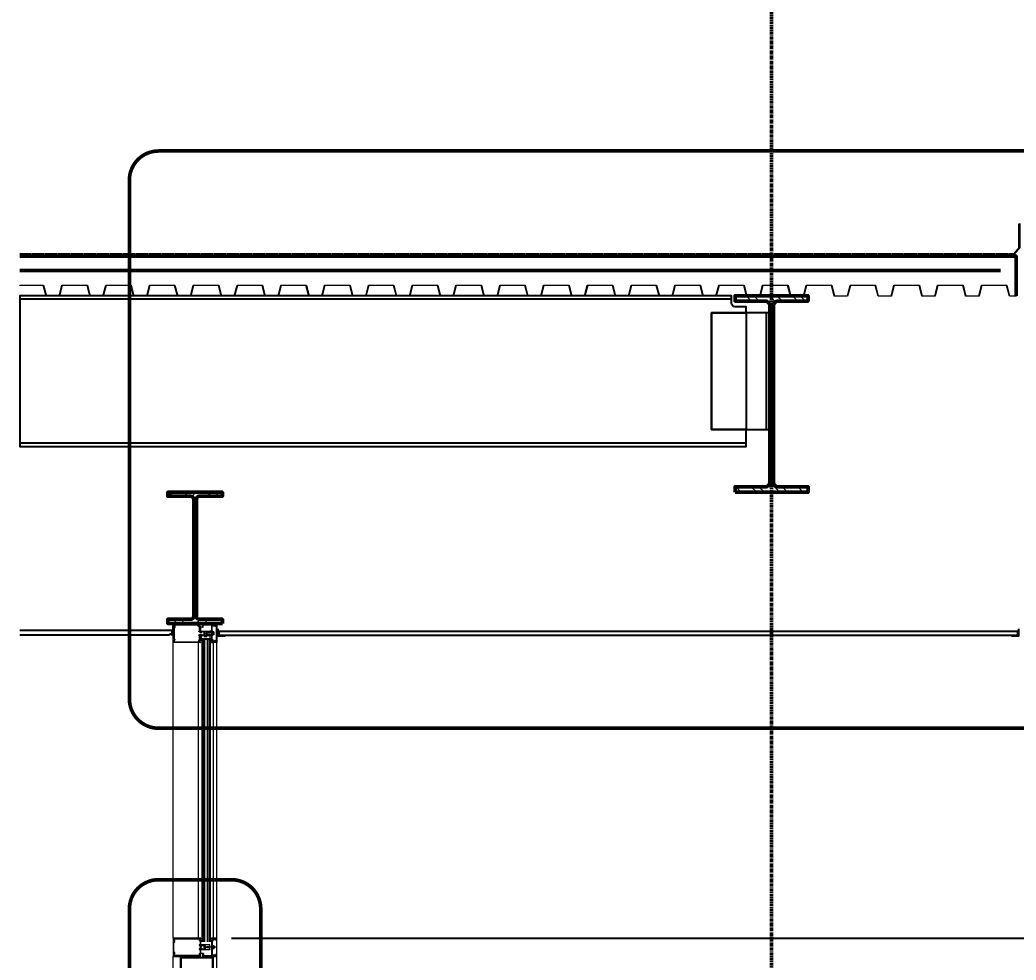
# Model space of a CAD drawing. Header units: inches. Extents: x 3850 to 5846, y -3 to 909.
# Drawn here: x 4657.3 to 4793.8, y 152.5 to 281.3 of the extents above; entities that cross this region are included whole.
import ezdxf

# ---------------------------------------------------------------- set-up
doc = ezdxf.new("R2010")
doc.units = ezdxf.units.IN
doc.header["$LTSCALE"] = 0.5
doc.header["$MEASUREMENT"] = 0
doc.linetypes.add('CENTER2', pattern=[1.125, 0.75, -0.125, 0.125, -0.125])
doc.linetypes.add('HIDDEN2', pattern=[0.1875, 0.125, -0.0625])
doc.layers.get('0').update_dxf_attribs({"lineweight": 18})
doc.layers.get('Defpoints').update_dxf_attribs({"color": 140, "lineweight": 18})
for name, color, linetype, lineweight in [('A-Detl-Fine', 90, 'Continuous', 18), ('A-Detl-Iden', 151, 'Continuous', 25), ('A-Detl-Medm', 31, 'Continuous', 25), ('A-Detl-Patt', 190, 'Continuous', 18), ('A-Detl-Thin', 150, 'Continuous', 18), ('A-Detl-Wide', 213, 'Continuous', 50)]:
    doc.layers.add(name, color=color, linetype=linetype, lineweight=lineweight)
doc.styles.add('Arch-Dim', font='romans.shx', dxfattribs={"width": 0.75})
doc.dimstyles.new('Aec-Arch-I-96', dxfattribs={"dimscale": 96, "dimtxt": 0.09375, "dimasz": 0.0625, "dimexe": 0.0625, "dimexo": 0.0625, "dimgap": 0.03125, "dimtad": 1, "dimdec": 4, "dimzin": 3, "dimdsep": 46, "dimlunit": 4, "dimtxsty": 'Arch-Dim', "dimblk": 'ARCHTICK', "dimcen": 0.09375, "dimazin": 2, "dimtfac": 0.75, "dimtdec": 4, "dimtix": 1, "dimtmove": 2, "dimatfit": 2, "dimfxl": 1, "dimtolj": 1, "dimtzin": 0, "dimarcsym": 0})

# ---------------------------------------------------------------- blocks, each defined once
blk = doc.blocks.new('*U71')
at = {"layer": 'A-Detl-Patt'}
h = blk.add_hatch(dxfattribs=at)
h.set_pattern_fill('ANSI32', color=256, scale=6, style=0)
h.set_pattern_definition([(45, (0, -8.995), (-1.591, 1.591), []), (45, (1.0607, -8.995), (-1.591, 1.591), [])])
edge = h.paths.add_edge_path()
edge.add_line((3.7475, -17.99), (3.7475, -17.42))
edge.add_line((3.7475, -17.42), (0.5775, -17.42))
edge.add_arc((0.5775, -17.02), 0.4, 180, 270, ccw=False)
edge.add_line((0.1775, -17.02), (0.1775, -0.97))
edge.add_arc((0.5775, -0.97), 0.4, 90, 180, ccw=False)
edge.add_line((0.5775, -0.57), (3.7475, -0.57))
edge.add_line((3.7475, -0.57), (3.7475, 0))
edge.add_line((3.7475, 0), (-3.7475, 0))
edge.add_line((-3.7475, 0), (-3.7475, -0.57))
edge.add_line((-3.7475, -0.57), (-0.5775, -0.57))
edge.add_arc((-0.5775, -0.97), 0.4, 0, 90, ccw=False)
edge.add_line((-0.1775, -0.97), (-0.1775, -17.02))
edge.add_arc((-0.5775, -17.02), 0.4, -90, 0, ccw=False)
edge.add_line((-0.5775, -17.42), (-3.7475, -17.42))
edge.add_line((-3.7475, -17.42), (-3.7475, -17.99))
edge.add_line((-3.7475, -17.99), (3.7475, -17.99))
at = {"color": 0, "linetype": 'ByBlock'}
blk.add_lwpolyline([(3.7475, -17.99), (3.7475, -17.42), (0.5775, -17.42, -0.41421356), (0.1775, -17.02), (0.1775, -0.97, -0.41421356), (0.5775, -0.57), (3.7475, -0.57), (3.7475, 0), (-3.7475, 0), (-3.7475, -0.57), (-0.5775, -0.57, -0.41421356), (-0.1775, -0.97), (-0.1775, -17.02, -0.41421356), (-0.5775, -17.42), (-3.7475, -17.42), (-3.7475, -17.99)], format="xyb", close=True, dxfattribs=at)
blk = doc.blocks.new('AecDtl_9650C2')
at = {"layer": 'A-Detl-Thin'}
blk.add_lwpolyline([(0.04, 0.59), (0.6, 0.02, 0.414214), (0.65, 0.02), (0.65, 0.02, 0.397145), (0.65, 0.07), (0.16, 0.62, -0.18372), (0.12, 0.7), (0.12, 3.88, 0.414214), (0, 4), (0, 0.68, 0.198912)], format="xyb", close=True, dxfattribs=at)
blk = doc.blocks.new('*U58')
at = {"layer": 'A-Detl-Patt'}
h = blk.add_hatch(dxfattribs=at)
h.set_pattern_fill('ANSI32', color=256, scale=6, style=0)
h.set_pattern_definition([(45, (0, -13.46), (-1.591, 1.591), []), (45, (1.0607, -13.46), (-1.591, 1.591), [])])
edge = h.paths.add_edge_path()
edge.add_line((4.995, -26.92), (4.995, -26.175))
edge.add_line((4.995, -26.175), (0.845, -26.175))
edge.add_arc((0.845, -25.575), 0.6, 180, 270, ccw=False)
edge.add_line((0.245, -25.575), (0.245, -1.345))
edge.add_arc((0.845, -1.345), 0.6, 90, 180, ccw=False)
edge.add_line((0.845, -0.745), (4.995, -0.745))
edge.add_line((4.995, -0.745), (4.995, 0))
edge.add_line((4.995, 0), (-4.995, 0))
edge.add_line((-4.995, 0), (-4.995, -0.745))
edge.add_line((-4.995, -0.745), (-0.845, -0.745))
edge.add_arc((-0.845, -1.345), 0.6, 0, 90, ccw=False)
edge.add_line((-0.245, -1.345), (-0.245, -25.575))
edge.add_arc((-0.845, -25.575), 0.6, -90, 0, ccw=False)
edge.add_line((-0.845, -26.175), (-4.995, -26.175))
edge.add_line((-4.995, -26.175), (-4.995, -26.92))
edge.add_line((-4.995, -26.92), (4.995, -26.92))
at = {"color": 0, "linetype": 'ByBlock'}
blk.add_lwpolyline([(4.995, -26.92), (4.995, -26.175), (0.845, -26.175, -0.4142136), (0.245, -25.575), (0.245, -1.345, -0.4142136), (0.845, -0.745), (4.995, -0.745), (4.995, 0), (-4.995, 0), (-4.995, -0.745), (-0.845, -0.745, -0.4142136), (-0.245, -1.345), (-0.245, -25.575, -0.4142136), (-0.845, -26.175), (-4.995, -26.175), (-4.995, -26.92)], format="xyb", close=True, dxfattribs=at)
blk = doc.blocks.new('*U192')
at = {"layer": 'A-Detl-Thin'}
blk.add_lwpolyline([(0, 0.06), (0, 0), (0.92, 0), (1.3, 1.44), (4.7, 1.44), (5.08, 0), (6.92, 0), (7.3, 1.44), (10.7, 1.44), (11.08, 0), (12.92, 0), (13.3, 1.44), (16.7, 1.44), (17.08, 0), (18.92, 0), (19.3, 1.44), (22.7, 1.44), (23.08, 0), (24.92, 0), (25.3, 1.44), (28.7, 1.44), (29.08, 0), (30.92, 0), (31.3, 1.44), (34.7, 1.44), (35.08, 0), (36.92, 0), (37.3, 1.44), (40.7, 1.44), (41.08, 0), (42.92, 0), (43.3, 1.44), (46.7, 1.44), (47.08, 0), (48.92, 0), (49.3, 1.44), (52.7, 1.44), (53.08, 0), (54.92, 0), (55.3, 1.44), (58.7, 1.44), (59.08, 0), (60.92, 0), (61.3, 1.44), (64.7, 1.44), (65.08, 0), (66.92, 0), (67.3, 1.44), (70.7, 1.44), (71.08, 0), (72.92, 0), (73.3, 1.44), (76.7, 1.44), (77.08, 0), (78.92, 0), (79.3, 1.44), (82.7, 1.44), (83.08, 0), (84.92, 0), (85.3, 1.44), (88.7, 1.44), (89.08, 0), (90.92, 0), (91.3, 1.44), (94.7, 1.44), (95.08, 0), (96.92, 0), (97.3, 1.44), (100.7, 1.44), (101.08, 0), (102.92, 0), (103.3, 1.44), (106.7, 1.44), (107.08, 0), (108.92, 0), (109.3, 1.44), (112.7, 1.44), (113.08, 0), (114.92, 0), (115.3, 1.44), (118.7, 1.44), (119.08, 0), (120.92, 0), (121.3, 1.44), (124.7, 1.44), (125.08, 0), (126.92, 0), (127.3, 1.44), (130.7, 1.44), (131.08, 0), (132.92, 0), (133.3, 1.44), (136.5, 1.44), (136.5, 1.5), (133.25, 1.5), (132.88, 0.06), (131.12, 0.06), (130.75, 1.5), (127.25, 1.5), (126.88, 0.06), (125.12, 0.06), (124.75, 1.5), (121.25, 1.5), (120.88, 0.06), (119.12, 0.06), (118.75, 1.5), (115.25, 1.5), (114.88, 0.06), (113.12, 0.06), (112.75, 1.5), (109.25, 1.5), (108.88, 0.06), (107.12, 0.06), (106.75, 1.5), (103.25, 1.5), (102.88, 0.06), (101.12, 0.06), (100.75, 1.5), (97.25, 1.5), (96.88, 0.06), (95.12, 0.06), (94.75, 1.5), (91.25, 1.5), (90.88, 0.06), (89.12, 0.06), (88.75, 1.5), (85.25, 1.5), (84.88, 0.06), (83.12, 0.06), (82.75, 1.5), (79.25, 1.5), (78.88, 0.06), (77.12, 0.06), (76.75, 1.5), (73.25, 1.5), (72.88, 0.06), (71.12, 0.06), (70.75, 1.5), (67.25, 1.5), (66.88, 0.06), (65.12, 0.06), (64.75, 1.5), (61.25, 1.5), (60.88, 0.06), (59.12, 0.06), (58.75, 1.5), (55.25, 1.5), (54.88, 0.06), (53.12, 0.06), (52.75, 1.5), (49.25, 1.5), (48.88, 0.06), (47.12, 0.06), (46.75, 1.5), (43.25, 1.5), (42.88, 0.06), (41.12, 0.06), (40.75, 1.5), (37.25, 1.5), (36.88, 0.06), (35.12, 0.06), (34.75, 1.5), (31.25, 1.5), (30.88, 0.06), (29.12, 0.06), (28.75, 1.5), (25.25, 1.5), (24.88, 0.06), (23.12, 0.06), (22.75, 1.5), (19.25, 1.5), (18.88, 0.06), (17.12, 0.06), (16.75, 1.5), (13.25, 1.5), (12.88, 0.06), (11.12, 0.06), (10.75, 1.5), (7.25, 1.5), (6.88, 0.06), (5.12, 0.06), (4.75, 1.5), (1.25, 1.5), (0.88, 0.06), (0, 0.06)], close=True, dxfattribs=at)
at = {"layer": 'A-Detl-Wide'}
blk.add_lwpolyline([(0, 0.06), (0, 5.5), (136.5, 5.5)], dxfattribs=at)
blk = doc.blocks.new('_ArchTick')
at = {"color": 0, "linetype": 'ByBlock', "const_width": 0.15}
blk.add_lwpolyline([(-0.5, -0.5), (0.5, 0.5)], dxfattribs=at)
blk = doc.blocks.new('*D169')
at = {"layer": 'A-Detl-Wide', "color": 0, "lineweight": -2, "transparency": 16777216}
for p, q in [((4836.32, 155.5), (4836.32, 157.5)), ((4686.32, 155.5), (4838.32, 155.5)), ((4836.32, 155.5), (4836.32, 151)), ((4685.8, 151), (4838.32, 151)), ((4836.32, 151), (4836.32, 149))]:
    blk.add_line(p, q, dxfattribs=at)
at = {"layer": 'Defpoints', "color": 0, "transparency": 16777216}
for p in [(4684.32, 155.5), (4683.8, 151), (4836.32, 151)]:
    blk.add_point(p, dxfattribs=at)
at = {"layer": 'A-Detl-Wide', "color": 0, "lineweight": -2, "transparency": 16777216, "xscale": 2, "yscale": 2, "zscale": 2}
for p, rotation in [((4836.32, 155.5), 270), ((4836.32, 151), 90)]:
    blk.add_blockref('_ArchTick', p, dxfattribs=dict(at, rotation=rotation))
at = {"layer": 'A-Detl-Wide', "color": 0, "transparency": 16777216, "insert": (4832.7, 153.25), "char_height": 3, "attachment_point": 5, "rotation": 90, "style": 'Arch-Dim'}
blk.add_mtext('\\A1;4{\\H0.750000x;\\S1/2;}"', dxfattribs=at)
blk = doc.blocks.new('*D171')
at = {"layer": 'A-Detl-Wide', "color": 0, "lineweight": -2, "transparency": 16777216}
for p, q in [((4802.32, 196), (4838.32, 196)), ((4836.32, 196), (4836.32, 155.5)), ((4686.32, 155.5), (4838.32, 155.5))]:
    blk.add_line(p, q, dxfattribs=at)
at = {"layer": 'Defpoints', "color": 0, "transparency": 16777216}
for p in [(4800.32, 196), (4684.32, 155.5), (4836.32, 155.5)]:
    blk.add_point(p, dxfattribs=at)
at = {"layer": 'A-Detl-Wide', "color": 0, "lineweight": -2, "transparency": 16777216, "xscale": 2, "yscale": 2, "zscale": 2}
for p, rotation in [((4836.32, 196), 90), ((4836.32, 155.5), 270)]:
    blk.add_blockref('_ArchTick', p, dxfattribs=dict(at, rotation=rotation))
at = {"layer": 'A-Detl-Wide', "color": 0, "transparency": 16777216, "insert": (4832.7, 175.75), "char_height": 3, "attachment_point": 5, "rotation": 90, "style": 'Arch-Dim'}
blk.add_mtext('\\A1;3\'-4{\\H0.750000x;\\S1/2;}"', dxfattribs=at)

msp = doc.modelspace()

# ---------------------------------------------------------------- hatches: boundary and pattern name
at = {"layer": 'A-Detl-Thin'}
h = msp.add_hatch(dxfattribs=at)
h.set_pattern_fill('LINE', color=256, scale=1.5, angle=90, style=0)
h.set_pattern_definition([(90, (4628.31983, 248.94018), (-0.1875, 1e-17), [])])
h.paths.add_polyline_path([(4793.81897, 248.94018), (4793.81897, 249.31518), (4657.3194, 249.31518), (4657.3194, 248.94018)], flags=0)

# ---------------------------------------------------------------- linework, layer by layer
at = {"layer": 'A-Detl-Fine'}
for p, q in [((4682.31966, 198.49865), (4682.06966, 198.49865)), ((4682.06966, 198.13865), (4682.31966, 198.13865)), ((4682.13239, 196.62404), (4682.19489, 196.62404)), ((4682.19489, 196.62404), (4682.19489, 196.93604)), ((4682.19489, 196.93604), (4682.56989, 196.93604)), ((4682.56989, 196.93604), (4682.56989, 196.81104)), ((4682.56989, 196.81104), (4682.94489, 196.81104)), ((4682.69489, 197.24904), (4683.02989, 197.37442)), ((4683.02989, 197.12365), (4682.69489, 197.24904)), ((4682.94489, 196.81104), (4682.94489, 196.93604)), ((4682.94489, 196.93604), (4683.31989, 196.93604)), ((4683.69489, 197.37442), (4683.02989, 197.37442)), ((4683.69489, 197.12365), (4683.02989, 197.12365)), ((4683.56989, 197.56204), (4683.31989, 197.56204)), ((4683.31989, 196.93604), (4683.56989, 196.93604)), ((4683.31989, 196.93604), (4683.31989, 196.62404)), ((4683.31989, 196.62404), (4683.38239, 196.62404)), ((4683.69489, 197.49904), (4683.69489, 196.99904)), ((4683.73489, 197.49904), (4683.69489, 197.49904)), ((4683.73489, 196.99904), (4683.69489, 196.99904)), ((4683.73489, 197.49904), (4683.73489, 196.99904)), ((4683.87457, 197.45195), (4683.73489, 197.45195)), ((4683.87457, 197.3505), (4683.73489, 197.3505)), ((4683.87457, 197.14758), (4683.73489, 197.14758)), ((4683.87457, 197.04612), (4683.73489, 197.04612)), ((4683.8785, 197.43563), (4683.8785, 197.06244)), ((4683.8972, 197.43563), (4683.8785, 197.43563)), ((4683.8972, 197.06244), (4683.8785, 197.06244)), ((4683.9095, 197.40122), (4683.9095, 197.09685)), ((4681.78016, 155.49998), (4681.78011, 195.94027)), ((4681.78014, 195.94003), (4681.78014, 195.99904)), ((4683.38239, 196.49904), (4682.13239, 196.49904)), ((4683.85967, 155.49998), (4683.85962, 195.93879)), ((4683.85965, 195.93849), (4683.85965, 195.99928)), ((4681.78042, 155.55899), (4681.78042, 155.49998)), ((4684.18175, 154.24998), (4682.48794, 154.24998)), ((4683.75604, 154.50679), (4683.71604, 154.50679)), ((4683.71604, 154.50679), (4683.71604, 154.00679)), ((4683.75604, 154.50679), (4683.75604, 154.00679)), ((4683.89572, 154.4597), (4683.75604, 154.4597)), ((4683.89572, 154.35825), (4683.75604, 154.35825)), ((4683.87041, 155.55899), (4683.87041, 155.4982)), ((4683.89964, 154.44338), (4683.89964, 154.07019)), ((4683.91835, 154.44338), (4683.89964, 154.44338)), ((4683.93064, 154.40897), (4683.93064, 154.1046)), ((4682.37143, 153.36998), (4682.12143, 153.36998)), ((4683.75604, 154.00679), (4683.71604, 154.00679)), ((4683.89572, 154.15533), (4683.75604, 154.15533)), ((4683.89572, 154.05387), (4683.75604, 154.05387)), ((4683.91835, 154.07019), (4683.89964, 154.07019))]:
    msp.add_line(p, q, dxfattribs=at)
at = {"layer": 'A-Detl-Fine', "const_width": 0.01111}
for points in [[(4682.30784, 195.86525), (4681.78014, 195.94003)], [(4682.12138, 196.46774), (4682.36569, 196.46774)], [(4683.33194, 195.86371), (4683.85965, 195.93849)], [(4683.58674, 196.46774), (4683.34243, 196.46774)], [(4682.32017, 155.63548), (4681.78042, 155.55899)], [(4683.32017, 155.63696), (4683.87041, 155.55899)], [(4682.12166, 155.03129), (4682.32018, 155.03129)], [(4683.58702, 155.03129), (4683.34271, 155.03129)], [(4683.34295, 154.55585), (4683.58725, 154.55585)], [(4683.58725, 153.94411), (4683.34295, 153.94411)]]:
    msp.add_lwpolyline(points, dxfattribs=at)
at = {"layer": 'A-Detl-Fine', "linetype": 'Continuous', "const_width": 0.01111}
for points in [[(4683.34295, 154.49478), (4683.34295, 154.55585)], [(4683.34295, 153.94411), (4683.34295, 154.0052)]]:
    msp.add_lwpolyline(points, dxfattribs=at)
at = {"layer": 'A-Detl-Fine'}
for centre in [(4679.57017, 152.93748), (4683.57001, 152.93748)]:
    msp.add_circle(centre, 0.0625, dxfattribs=at)
for centre, radius, start, end in [((4682.13239, 196.56154), 0.0625, 90, 270), ((4683.38239, 196.56154), 0.0625, 270, 90), ((4683.85519, 197.40122), 0.05431, 290.9107, 69.0893), ((4683.74465, 197.24904), 0.16485, 322.0123, 37.9877), ((4683.85519, 197.09685), 0.05431, 290.9107, 69.0893), ((4683.87633, 154.40897), 0.05431, 290.9107, 69.0893), ((4683.76579, 154.25679), 0.16485, 322.0123, 37.9877), ((4679.27479, 152.93748), 0.09338, 317.9864211, 42.0135789), ((4683.86556, 152.93748), 0.09338, 137.9864211, 222.0135789), ((4683.87633, 154.1046), 0.05431, 290.9107, 69.0893)]:
    msp.add_arc(centre, radius, start, end, dxfattribs=at)
at = {"layer": 'A-Detl-Iden', "linetype": 'HIDDEN2', "const_width": 0.5, "flags": 128}
for points in [[(4672.31991, 188.24998, 0.414213562), (4676.31991, 184.24998), (4802.19168, 184.24998, 0.414213562), (4806.19168, 188.24998), (4806.19168, 259.32914, 0.414213562), (4802.19168, 263.32914), (4676.31991, 263.32914, 0.414213562), (4672.31991, 259.32914)], [(4690.31993, 142.53998, -0.414213562), (4686.31993, 138.53998), (4676.31984, 138.53998, -0.414213562), (4672.31984, 142.53998), (4672.31984, 159.49998, -0.414213562), (4676.31984, 163.49998), (4686.31993, 163.49998, -0.414213562), (4690.31993, 159.49998)]]:
    msp.add_lwpolyline(points, format="xyb", close=True, dxfattribs=at)
at = {"layer": 'A-Detl-Medm'}
for p, q in [((4754.82474, 243.04995), (4657.3194, 243.04995)), ((4756.82474, 241.16995), (4756.82474, 225.16995)), ((4759.57474, 241.16995), (4759.57474, 225.16995)), ((4756.82474, 223.28995), (4657.3194, 223.28995)), ((4678.19391, 197.62404), (4657.3194, 197.62404)), ((4677.81891, 196.99904), (4657.3194, 196.99904)), ((4678.19391, 197.12704), (4677.81891, 197.12704)), ((4677.81891, 196.99904), (4677.81891, 197.12704)), ((4678.19391, 197.12704), (4678.19391, 197.62404))]:
    msp.add_line(p, q, dxfattribs=at)
at = {"layer": 'A-Detl-Medm', "linetype": 'Continuous'}
for p, q in [((4682.31992, 155.01137), (4682.31986, 196.4879)), ((4682.31989, 196.48766), (4683.31989, 196.48766)), ((4682.56986, 196.4879), (4682.56992, 155.01137)), ((4683.06992, 155.01137), (4683.06986, 196.4879)), ((4683.31986, 196.4879), (4683.31992, 155.01137))]:
    msp.add_line(p, q, dxfattribs=at)
at = {"layer": 'A-Detl-Medm'}
msp.add_lwpolyline([(4754.82474, 222.83995), (4756.82474, 222.83995), (4756.82474, 225.16995), (4752.07474, 225.16995), (4752.07474, 241.16995), (4756.82474, 241.16995), (4756.82474, 241.99995), (4755.32474, 241.99995, -0.414213562), (4754.82474, 242.49995), (4754.82474, 243.49995), (4657.3194, 243.49995), (4657.3194, 222.83995), (4754.82474, 222.83995)], format="xyb", close=True, dxfattribs=at)
for points in [[(4752.07474, 241.16995), (4752.07474, 225.16995), (4760.07474, 225.16995), (4760.07474, 241.16995)], [(4684.56988, 197.01458), (4794.06882, 197.01459), (4794.06882, 197.51459), (4684.56988, 197.51458)]]:
    msp.add_lwpolyline(points, close=True, dxfattribs=at)
for points in [[(4678.22516, 198.31154), (4678.25641, 198.28029), (4678.25641, 197.06154), (4678.00641, 197.06154)], [(4684.44489, 197.88958), (4684.44489, 196.88958), (4685.44489, 196.88958)], [(4793.19382, 196.88959), (4794.19382, 196.88959), (4794.19382, 197.88959)]]:
    msp.add_lwpolyline(points, dxfattribs=at)
at = {"layer": 'A-Detl-Medm', "linetype": 'Continuous', "const_width": 0.01111}
for points in [[(4682.56989, 196.24336), (4683.06989, 196.24336)], [(4682.32018, 155.01137), (4683.32018, 155.01137)], [(4682.57017, 155.25566), (4683.07017, 155.25566)]]:
    msp.add_lwpolyline(points, dxfattribs=at)
at = {"layer": 'A-Detl-Thin'}
for p, q in [((4678.31891, 195.99904), (4678.31891, 198.46797)), ((4678.31891, 195.99904), (4678.31891, 198.24974)), ((4678.33598, 198.47504), (4678.46979, 198.34124)), ((4678.44391, 198.15704), (4678.44391, 196.50404)), ((4678.46979, 198.34124), (4678.52591, 198.18704)), ((4678.52591, 198.18704), (4678.47391, 198.18704)), ((4681.73889, 198.42904), (4681.81989, 198.42904)), ((4681.81989, 198.36904), (4681.73889, 198.36904)), ((4681.81989, 198.42904), (4681.81989, 198.47904)), ((4681.81989, 198.16404), (4681.81989, 198.36904)), ((4681.83989, 198.49904), (4682.04989, 198.49904)), ((4681.94489, 198.14404), (4681.83989, 198.14404)), ((4681.91989, 198.36304), (4681.91989, 198.27504)), ((4681.94489, 197.56204), (4681.94489, 198.14404)), ((4681.9804, 198.41304), (4681.96989, 198.41304)), ((4681.96989, 198.22504), (4681.9804, 198.22504)), ((4682.06989, 198.47904), (4682.06989, 198.39704)), ((4682.06989, 198.24104), (4682.06989, 197.88904)), ((4683.77589, 198.49904), (4682.31989, 198.49904)), ((4682.31989, 198.49904), (4682.31989, 198.12904)), ((4682.34989, 198.09904), (4682.38989, 198.09904)), ((4682.41989, 198.12904), (4682.41989, 198.33904)), ((4682.47989, 198.39904), (4683.50989, 198.39904)), ((4683.56989, 198.33904), (4683.56989, 197.47404)), ((4683.66989, 197.57404), (4683.66989, 198.29904)), ((4683.66989, 198.29904), (4683.94072, 198.29904)), ((4683.80589, 198.42904), (4683.80589, 198.46904)), ((4683.81589, 198.41904), (4683.81589, 198.43904)), ((4683.87589, 198.49904), (4684.31989, 198.49904)), ((4684.25989, 198.44904), (4683.89589, 198.44904)), ((4683.89589, 198.44904), (4683.89589, 198.41904)), ((4684.08589, 198.3076), (4683.90327, 198.41304)), ((4683.94072, 198.29904), (4684.04589, 198.23832)), ((4684.25989, 196.04904), (4684.25989, 198.44904)), ((4684.31989, 198.49904), (4684.31989, 195.99904)), ((4684.31989, 195.99904), (4684.31989, 198.24974)), ((4681.81989, 197.46704), (4681.81989, 197.53204)), ((4681.81989, 196.96604), (4681.81989, 197.03104)), ((4681.84989, 197.56204), (4681.94489, 197.56204)), ((4681.94489, 197.43704), (4681.84989, 197.43704)), ((4681.84989, 197.06104), (4681.94489, 197.06104)), ((4681.94489, 196.93604), (4681.84989, 196.93604)), ((4681.94489, 196.35404), (4681.94489, 196.93604)), ((4682.21089, 197.37704), (4682.00489, 197.37704)), ((4682.00489, 197.12104), (4682.21089, 197.12104)), ((4682.06989, 197.88904), (4682.05489, 197.87404)), ((4682.05489, 197.87404), (4682.06989, 197.85904)), ((4682.06989, 196.63904), (4682.05489, 196.62404)), ((4682.05489, 196.62404), (4682.06989, 196.60904)), ((4682.06989, 197.85904), (4682.06989, 197.51204)), ((4682.06989, 196.98604), (4682.06989, 196.63904)), ((4682.06989, 196.60904), (4682.06989, 196.25704)), ((4682.07989, 197.50204), (4682.13589, 197.50204)), ((4682.13589, 196.99604), (4682.07989, 196.99604)), ((4682.14589, 197.51204), (4682.14589, 197.55204)), ((4682.14589, 196.94604), (4682.14589, 196.98604)), ((4682.15589, 197.56204), (4683.31989, 197.56204)), ((4683.31989, 196.93604), (4682.15589, 196.93604)), ((4682.59851, 197.43704), (4682.27089, 197.43704)), ((4682.27089, 197.06104), (4682.59851, 197.06104)), ((4682.88989, 197.34904), (4682.67178, 197.2906)), ((4682.67178, 197.20749), (4682.88989, 197.14904)), ((4683.31989, 197.34904), (4682.88989, 197.34904)), ((4682.88989, 197.14904), (4683.31989, 197.14904)), ((4683.31989, 197.56204), (4683.31989, 197.52204)), ((4683.31989, 197.56204), (4683.31989, 197.49954)), ((4683.31989, 197.52204), (4683.33489, 197.50704)), ((4683.33489, 197.50704), (4683.31989, 197.49204)), ((4683.31989, 197.49204), (4683.31989, 197.41904)), ((4683.31989, 197.41904), (4683.33489, 197.40404)), ((4683.33489, 197.40404), (4683.31989, 197.38904)), ((4683.31989, 197.38904), (4683.31989, 197.34904)), ((4683.31989, 197.14904), (4683.31989, 197.10904)), ((4683.31989, 197.10904), (4683.33489, 197.09404)), ((4683.33489, 197.09404), (4683.31989, 197.07904)), ((4683.31989, 197.07904), (4683.31989, 197.00604)), ((4683.31989, 197.00604), (4683.33489, 196.99104)), ((4683.31989, 196.99854), (4683.31989, 196.93604)), ((4683.33489, 196.99104), (4683.31989, 196.97604)), ((4683.31989, 196.97604), (4683.31989, 196.93604)), ((4683.56989, 197.47404), (4683.55489, 197.45904)), ((4683.55489, 197.45904), (4683.56989, 197.44404)), ((4683.56989, 197.05404), (4683.55489, 197.03904)), ((4683.55489, 197.03904), (4683.56989, 197.02404)), ((4683.56989, 197.56204), (4683.56989, 197.49954)), ((4683.56989, 197.44404), (4683.56989, 197.05404)), ((4683.56989, 197.38204), (4683.69489, 197.38204)), ((4683.56989, 197.11604), (4683.69489, 197.11604)), ((4683.56989, 197.02404), (4683.56989, 196.25704)), ((4683.56989, 196.99854), (4683.56989, 196.93604)), ((4683.69489, 197.54904), (4683.66989, 197.57404)), ((4683.66989, 196.92404), (4683.69489, 196.94904)), ((4683.66989, 196.37304), (4683.66989, 196.92404)), ((4683.67989, 197.24904), (4683.69489, 197.26404)), ((4683.69489, 197.23404), (4683.67989, 197.24904)), ((4683.69489, 197.26404), (4683.69489, 197.54904)), ((4683.69489, 196.94904), (4683.69489, 197.23404)), ((4682.04989, 195.99904), (4678.31891, 195.99904)), ((4678.31985, 155.49998), (4678.31979, 195.99928)), ((4678.44391, 196.25904), (4678.44391, 196.12904)), ((4678.47391, 196.09904), (4681.78989, 196.09904)), ((4678.50391, 196.44404), (4678.53891, 196.44404)), ((4678.53891, 196.31904), (4678.50391, 196.31904)), ((4678.53891, 196.44404), (4678.53891, 196.31904)), ((4681.81989, 196.12904), (4681.81989, 196.33404)), ((4681.83989, 196.35404), (4681.94489, 196.35404)), ((4681.91989, 196.22304), (4681.91989, 196.13504)), ((4681.9804, 196.27304), (4681.96989, 196.27304)), ((4681.96989, 196.08504), (4681.9804, 196.08504)), ((4682.06989, 196.10104), (4682.06989, 196.01904)), ((4683.56989, 196.10104), (4683.56989, 196.01904)), ((4683.58989, 195.99904), (4683.77589, 195.99904)), ((4683.65939, 196.27304), (4683.66989, 196.27304)), ((4683.66989, 196.08504), (4683.65939, 196.08504)), ((4683.74589, 196.37304), (4683.66989, 196.37304)), ((4683.71989, 196.22304), (4683.71989, 196.13504)), ((4683.80589, 196.19904), (4683.80589, 196.31304)), ((4683.94072, 196.19904), (4683.80589, 196.19904)), ((4683.80589, 196.02904), (4683.80589, 196.06904)), ((4683.81589, 196.05904), (4683.81589, 196.07904)), ((4683.88601, 195.99908), (4683.85644, 196.00709)), ((4684.31989, 195.99904), (4683.87589, 195.99904)), ((4683.88601, 195.99904), (4683.88601, 195.99908)), ((4683.89589, 196.07904), (4683.89589, 196.04904)), ((4683.89589, 196.04904), (4684.25989, 196.04904)), ((4683.90327, 196.08504), (4684.08589, 196.19048)), ((4684.04589, 196.25977), (4683.94072, 196.19904)), ((4684.31992, 155.49998), (4684.3199, 195.99928)), ((4682.10189, 155.49998), (4678.31985, 155.49998)), ((4678.31985, 155.49998), (4678.31985, 152.99998)), ((4678.41758, 155.2459), (4678.41758, 155.40225)), ((4678.41758, 155.40225), (4681.84781, 155.40225)), ((4678.41762, 155.2459), (4678.41758, 155.2459)), ((4678.41758, 153.60097), (4678.41758, 154.89897)), ((4678.41758, 154.89897), (4678.41762, 154.89897)), ((4678.42561, 155.21632), (4678.41762, 155.2459)), ((4678.41762, 154.89897), (4678.42561, 154.92855)), ((4678.44664, 155.19528), (4678.42561, 155.21632)), ((4678.42561, 154.92855), (4678.44664, 154.94959)), ((4678.47622, 155.18728), (4678.44664, 155.19528)), ((4678.44664, 154.94959), (4678.47622, 154.95759)), ((4678.47622, 155.18726), (4678.47622, 155.18728)), ((4678.53486, 155.18726), (4678.47622, 155.18726)), ((4678.47622, 154.95759), (4678.47622, 154.95761)), ((4678.47622, 154.95761), (4678.53486, 154.95761)), ((4678.53486, 154.95761), (4678.53486, 155.18726)), ((4681.84781, 155.40225), (4681.84781, 155.40223)), ((4681.84781, 155.40223), (4681.8626, 155.39824)), ((4681.8626, 155.39824), (4681.87311, 155.38773)), ((4681.87311, 155.38773), (4681.8771, 155.37294)), ((4681.8771, 155.37294), (4681.87712, 155.37294)), ((4681.87712, 155.37294), (4681.87712, 155.1726)), ((4681.87712, 155.1726), (4681.87714, 155.1726)), ((4681.87715, 154.53631), (4681.87712, 154.53631)), ((4681.87712, 154.53631), (4681.87712, 154.49721)), ((4681.87712, 154.49721), (4681.87714, 154.49721)), ((4681.87714, 155.1726), (4681.87981, 155.16275)), ((4681.87714, 154.49721), (4681.87981, 154.48737)), ((4681.87982, 154.54615), (4681.87715, 154.53631)), ((4681.87981, 155.16275), (4681.88682, 155.15575)), ((4681.87981, 154.48737), (4681.88682, 154.48037)), ((4681.88682, 154.55316), (4681.87982, 154.54615)), ((4681.88682, 155.15575), (4681.89666, 155.15309)), ((4681.89666, 154.55583), (4681.88682, 154.55316)), ((4681.88682, 154.48037), (4681.89666, 154.47771)), ((4681.89666, 155.15309), (4681.89666, 155.15305)), ((4681.89666, 155.15305), (4681.99928, 155.15305)), ((4681.99928, 154.55585), (4681.89666, 154.55585)), ((4681.89666, 154.55585), (4681.89666, 154.55583)), ((4681.89666, 154.47771), (4681.89666, 154.47769)), ((4681.89666, 154.47769), (4682.0237, 154.47769)), ((4681.97485, 155.28108), (4681.97485, 155.36707)), ((4681.97485, 155.36707), (4681.97487, 155.36707)), ((4681.97487, 155.28108), (4681.97485, 155.28108)), ((4681.97487, 155.36707), (4681.98152, 155.39172)), ((4681.98152, 155.25642), (4681.97487, 155.28108)), ((4681.98152, 155.39172), (4681.99904, 155.40926)), ((4681.99904, 155.23889), (4681.98152, 155.25642)), ((4681.99904, 155.40926), (4682.0237, 155.41592)), ((4682.0237, 155.23223), (4681.99904, 155.23889)), ((4681.99928, 155.15305), (4681.99928, 154.55585)), ((4682.0237, 155.41592), (4682.03397, 155.41592)), ((4682.0237, 155.23221), (4682.0237, 155.23223)), ((4682.03397, 155.23221), (4682.0237, 155.23221)), ((4682.0237, 154.47769), (4682.0237, 154.0223)), ((4682.03397, 155.41592), (4682.03397, 155.4159)), ((4682.03397, 155.4159), (4682.05687, 155.41289)), ((4682.03399, 155.23223), (4682.03397, 155.23221)), ((4682.05692, 155.23526), (4682.03399, 155.23223)), ((4682.05687, 155.41289), (4682.07803, 155.40409)), ((4682.07809, 155.24407), (4682.05692, 155.23526)), ((4682.07803, 155.40409), (4682.09633, 155.38998)), ((4682.09639, 155.25821), (4682.07809, 155.24407)), ((4682.09633, 155.38998), (4682.09639, 155.39)), ((4682.09639, 155.39), (4682.10697, 155.38564)), ((4682.10697, 155.2625), (4682.09639, 155.25815)), ((4682.09639, 155.25815), (4682.09639, 155.25821)), ((4682.10189, 155.49994), (4682.10189, 155.49998)), ((4682.11173, 155.49728), (4682.10189, 155.49994)), ((4682.10677, 154.88921), (4682.12143, 154.90387)), ((4682.12143, 154.87455), (4682.10677, 154.88921)), ((4682.10697, 155.38564), (4682.11696, 155.38977)), ((4682.11696, 155.25838), (4682.10697, 155.2625)), ((4682.11873, 155.49028), (4682.11173, 155.49728)), ((4682.11696, 155.38977), (4682.12139, 155.4003)), ((4682.12139, 155.24785), (4682.11696, 155.25838)), ((4682.12139, 155.48043), (4682.11873, 155.49028)), ((4682.12143, 155.48043), (4682.12139, 155.48043)), ((4682.12139, 155.4003), (4682.12143, 155.4003)), ((4682.12143, 155.24785), (4682.12139, 155.24785)), ((4682.12143, 155.4003), (4682.12143, 155.48043)), ((4682.12143, 154.90387), (4682.12143, 155.24785)), ((4682.12143, 154.507), (4682.12143, 154.87455)), ((4682.12277, 154.50207), (4682.12143, 154.507)), ((4682.18593, 154.3995), (4682.12143, 154.3995)), ((4682.12143, 154.3995), (4682.12143, 154.10048)), ((4682.12627, 154.49857), (4682.12277, 154.50207)), ((4682.13119, 154.49723), (4682.12627, 154.49857)), ((4682.13119, 154.49721), (4682.13119, 154.49723)), ((4682.18593, 154.49721), (4682.13119, 154.49721)), ((4682.19085, 154.49857), (4682.18593, 154.49725)), ((4682.18593, 154.49725), (4682.18593, 154.49721)), ((4682.18596, 154.39952), (4682.18593, 154.3995)), ((4682.22465, 154.40672), (4682.18596, 154.39952)), ((4682.19435, 154.50207), (4682.19085, 154.49857)), ((4682.19567, 154.507), (4682.19435, 154.50207)), ((4682.19569, 154.507), (4682.19567, 154.507)), ((4682.19571, 154.54609), (4682.19569, 154.54609)), ((4682.19569, 154.54609), (4682.19569, 154.507)), ((4682.19705, 154.55101), (4682.19571, 154.54609)), ((4682.20055, 154.55451), (4682.19705, 154.55101)), ((4682.20547, 154.55585), (4682.20055, 154.55451)), ((4683.34295, 154.55585), (4682.20547, 154.55585)), ((4682.25769, 154.42697), (4682.22465, 154.40672)), ((4682.28167, 154.45818), (4682.25769, 154.42697)), ((4682.28167, 154.45814), (4682.28167, 154.45818)), ((4682.73462, 154.45814), (4682.28167, 154.45814)), ((4682.58282, 154.27484), (4682.59973, 154.32176)), ((4682.58282, 154.22513), (4682.58282, 154.27484)), ((4682.59973, 154.32176), (4682.63357, 154.36033)), ((4682.63357, 154.36033), (4682.68432, 154.38497)), ((4682.68191, 154.26706), (4682.70961, 154.29057)), ((4682.68191, 154.2329), (4682.68191, 154.26706)), ((4682.6843, 154.38499), (4682.74219, 154.40049)), ((4682.68432, 154.38497), (4682.6843, 154.38499)), ((4682.70961, 154.29059), (4682.92274, 154.34771)), ((4682.70961, 154.29057), (4682.70961, 154.29059)), ((4682.73462, 154.4581), (4682.73462, 154.45814)), ((4682.75916, 154.44514), (4682.73462, 154.4581)), ((4682.74219, 154.40049), (4682.74221, 154.40051)), ((4682.74221, 154.40051), (4682.76255, 154.4194)), ((4682.76255, 154.4194), (4682.75916, 154.44514)), ((4682.92274, 154.34771), (4683.34295, 154.34771)), ((4683.34295, 154.51676), (4683.34295, 154.55585)), ((4683.35762, 154.50211), (4683.34295, 154.51676)), ((4683.34295, 154.48745), (4683.35762, 154.50211)), ((4683.34295, 154.41611), (4683.34295, 154.48745)), ((4683.35762, 154.40145), (4683.34295, 154.41611)), ((4683.34295, 154.3868), (4683.35762, 154.40145)), ((4683.34295, 154.34771), (4683.34295, 154.3868)), ((4683.58725, 154.46987), (4683.5726, 154.45521)), ((4683.5726, 154.45521), (4683.58725, 154.44054)), ((4683.58728, 155.48043), (4683.58725, 155.48043)), ((4683.58725, 155.48043), (4683.58725, 155.4003)), ((4683.58725, 155.4003), (4683.58726, 155.4003)), ((4683.58728, 155.24785), (4683.58725, 155.24785)), ((4683.58725, 155.24785), (4683.58725, 154.46987)), ((4683.58725, 154.44054), (4683.58725, 154.05942)), ((4683.58726, 155.4003), (4683.59171, 155.38977)), ((4683.58995, 155.49028), (4683.58728, 155.48043)), ((4683.59172, 155.25838), (4683.58728, 155.24785)), ((4683.59695, 155.49728), (4683.58995, 155.49028)), ((4683.59171, 155.38977), (4683.60171, 155.38564)), ((4683.60171, 155.2625), (4683.59172, 155.25838)), ((4683.60679, 155.49994), (4683.59695, 155.49728)), ((4683.60171, 155.38564), (4683.61229, 155.39)), ((4683.61229, 155.25815), (4683.60171, 155.2625)), ((4683.78856, 155.49998), (4683.60679, 155.49998)), ((4683.60679, 155.49998), (4683.60679, 155.49994)), ((4683.61229, 155.39), (4683.61233, 155.38994)), ((4683.61233, 155.25819), (4683.61229, 155.25815)), ((4683.61233, 155.38994), (4683.63062, 155.40407)), ((4683.63063, 155.24405), (4683.61233, 155.25819)), ((4683.63062, 155.40407), (4683.65178, 155.41287)), ((4683.65179, 155.23525), (4683.63063, 155.24405)), ((4683.65178, 155.41287), (4683.67471, 155.4159)), ((4683.67471, 155.23223), (4683.65179, 155.23525)), ((4683.67471, 155.4159), (4683.67471, 155.41592)), ((4683.67471, 155.41592), (4683.68498, 155.41592)), ((4683.67471, 155.23221), (4683.67471, 155.23223)), ((4683.68498, 155.23221), (4683.67471, 155.23221)), ((4683.68498, 155.41592), (4683.68498, 155.4159)), ((4683.68498, 155.4159), (4683.70962, 155.40926)), ((4683.70964, 155.23891), (4683.68498, 155.23224)), ((4683.68498, 155.23224), (4683.68498, 155.23221)), ((4683.68498, 154.56758), (4683.68498, 155.1345)), ((4683.68498, 155.1345), (4683.75925, 155.1345)), ((4683.7094, 154.54315), (4683.68498, 154.56758)), ((4683.69474, 154.24998), (4683.7094, 154.26465)), ((4683.7094, 154.23534), (4683.69474, 154.24998)), ((4683.7094, 154.26465), (4683.7094, 154.54315)), ((4683.70962, 155.40926), (4683.72715, 155.39173)), ((4683.72717, 155.25644), (4683.70964, 155.23891)), ((4683.72715, 155.39173), (4683.73381, 155.36707)), ((4683.73381, 155.28108), (4683.72717, 155.25644)), ((4683.73381, 155.36707), (4683.73383, 155.36707)), ((4683.73383, 155.28108), (4683.73381, 155.28108)), ((4683.73383, 155.36707), (4683.73383, 155.28108)), ((4683.75925, 155.13452), (4683.78883, 155.14253)), ((4683.75925, 155.1345), (4683.75925, 155.13452)), ((4683.78856, 155.49994), (4683.78856, 155.49998)), ((4683.80334, 155.49594), (4683.78856, 155.49994)), ((4683.78883, 155.14253), (4683.80985, 155.16356)), ((4683.81384, 155.48544), (4683.80334, 155.49594)), ((4683.80985, 155.16356), (4683.81785, 155.19313)), ((4683.81785, 155.47065), (4683.81384, 155.48544)), ((4683.81787, 155.47065), (4683.81785, 155.47065)), ((4683.81785, 155.19313), (4683.81787, 155.19312)), ((4683.81787, 155.43156), (4683.81787, 155.47065)), ((4683.81791, 155.43156), (4683.81787, 155.43156)), ((4683.81787, 155.19312), (4683.81787, 155.30452)), ((4683.81787, 155.30452), (4683.94962, 155.30452)), ((4683.83863, 155.39128), (4683.81791, 155.43156)), ((4683.82767, 155.44134), (4683.82765, 155.44134)), ((4683.82765, 155.44134), (4683.82765, 155.42179)), ((4683.82765, 155.42179), (4683.82769, 155.42179)), ((4683.83569, 155.47091), (4683.82767, 155.44134)), ((4683.82769, 155.42179), (4683.83302, 155.40208)), ((4683.83302, 155.40208), (4683.84703, 155.38807)), ((4683.85672, 155.49193), (4683.83569, 155.47091)), ((4683.88051, 155.38441), (4683.83863, 155.39128)), ((4683.84703, 155.38807), (4683.86675, 155.38274)), ((4683.88629, 155.49994), (4683.85672, 155.49193)), ((4683.86675, 155.38274), (4683.88646, 155.38808)), ((4683.91302, 155.41596), (4683.88051, 155.38441)), ((4684.32017, 155.49998), (4683.88629, 155.49998)), ((4683.88629, 155.49998), (4683.88629, 155.49994)), ((4683.88646, 155.38808), (4683.90047, 155.40209)), ((4683.90047, 155.40209), (4683.9058, 155.42179)), ((4683.9058, 155.42179), (4683.90582, 155.42179)), ((4683.90582, 155.42179), (4683.90582, 155.4511)), ((4683.90582, 155.4511), (4684.26154, 155.4511)), ((4683.91304, 155.41592), (4683.91302, 155.41596)), ((4684.09149, 155.3129), (4683.91304, 155.41592)), ((4683.94962, 155.30452), (4684.0524, 155.24519)), ((4684.0524, 155.24519), (4684.05242, 155.24521)), ((4684.05242, 155.24521), (4684.07217, 155.23998)), ((4684.07217, 155.23998), (4684.0913, 155.24512)), ((4684.0913, 155.24512), (4684.10578, 155.25952)), ((4684.09148, 155.31288), (4684.09149, 155.3129)), ((4684.10588, 155.29839), (4684.09148, 155.31288)), ((4684.10578, 155.25952), (4684.11101, 155.27926)), ((4684.11101, 155.27926), (4684.10588, 155.29839)), ((4684.26154, 155.4511), (4684.26154, 153.04884)), ((4684.32017, 152.99998), (4684.32017, 155.49998)), ((4678.31985, 56.99998), (4678.31983, 152.99952)), ((4678.31985, 152.99998), (4682.10189, 152.99998)), ((4678.41762, 153.60097), (4678.41758, 153.60097)), ((4678.41758, 153.09771), (4678.41758, 153.25406)), ((4678.41758, 153.25406), (4678.41762, 153.25406)), ((4681.84781, 153.09771), (4678.41758, 153.09771)), ((4678.42561, 153.57138), (4678.41762, 153.60097)), ((4678.41762, 153.25406), (4678.42561, 153.28364)), ((4678.44664, 153.55035), (4678.42561, 153.57138)), ((4678.42561, 153.28364), (4678.44664, 153.30468)), ((4678.47622, 153.54235), (4678.44664, 153.55035)), ((4678.44664, 153.30468), (4678.47622, 153.31268)), ((4678.47622, 153.54233), (4678.47622, 153.54235)), ((4678.53486, 153.54233), (4678.47622, 153.54233)), ((4678.47622, 153.31268), (4678.47622, 153.3127)), ((4678.47622, 153.3127), (4678.53486, 153.3127)), ((4678.53486, 153.3127), (4678.53486, 153.54233)), ((4681.86261, 153.10173), (4681.84781, 153.09773)), ((4681.84781, 153.09773), (4681.84781, 153.09771)), ((4681.87312, 153.11224), (4681.86261, 153.10173)), ((4681.8771, 153.12702), (4681.87312, 153.11224)), ((4681.87712, 153.12702), (4681.8771, 153.12702)), ((4681.87715, 154.00275), (4681.87712, 154.00275)), ((4681.87712, 154.00275), (4681.87712, 153.96366)), ((4681.87712, 153.96366), (4681.87714, 153.96366)), ((4681.87715, 153.32734), (4681.87712, 153.32734)), ((4681.87712, 153.32734), (4681.87712, 153.12702)), ((4681.87714, 153.96366), (4681.87981, 153.95381)), ((4681.87982, 154.0126), (4681.87715, 154.00275)), ((4681.87982, 153.33719), (4681.87715, 153.32734)), ((4681.87981, 153.95381), (4681.88682, 153.94681)), ((4681.88682, 154.0196), (4681.87982, 154.0126)), ((4681.88682, 153.34419), (4681.87982, 153.33719)), ((4681.89666, 154.02228), (4681.88682, 154.0196)), ((4681.88682, 153.94681), (4681.89666, 153.94415)), ((4681.89666, 153.34687), (4681.88682, 153.34419)), ((4682.0237, 154.0223), (4681.89666, 154.0223)), ((4681.89666, 154.0223), (4681.89666, 154.02228)), ((4681.89666, 153.94415), (4681.89666, 153.94411)), ((4681.89666, 153.94411), (4681.99928, 153.94411)), ((4681.99928, 153.34689), (4681.89666, 153.34689)), ((4681.89666, 153.34689), (4681.89666, 153.34687)), ((4681.97485, 153.13287), (4681.97485, 153.21888)), ((4681.97485, 153.21888), (4681.97487, 153.21888)), ((4681.97487, 153.13287), (4681.97485, 153.13287)), ((4681.97487, 153.21888), (4681.98152, 153.24354)), ((4681.98152, 153.10822), (4681.97487, 153.13287)), ((4681.98152, 153.24354), (4681.99904, 153.26107)), ((4681.99904, 153.09068), (4681.98152, 153.10822)), ((4681.99904, 153.26107), (4682.0237, 153.26773)), ((4682.0237, 153.08402), (4681.99904, 153.09068)), ((4681.99928, 153.94411), (4681.99928, 153.34689)), ((4682.0237, 153.26773), (4682.03397, 153.26773)), ((4682.03397, 153.08402), (4682.0237, 153.08402)), ((4682.03397, 153.26773), (4682.03397, 153.26772)), ((4682.03397, 153.26772), (4682.05687, 153.2647)), ((4682.03399, 153.08404), (4682.03397, 153.08402)), ((4682.05692, 153.08707), (4682.03399, 153.08404)), ((4682.05687, 153.2647), (4682.07803, 153.2559)), ((4682.07809, 153.09588), (4682.05692, 153.08707)), ((4682.07803, 153.2559), (4682.09633, 153.24179)), ((4682.09639, 153.11002), (4682.07809, 153.09588)), ((4682.09633, 153.24179), (4682.09639, 153.24179)), ((4682.09639, 153.24179), (4682.10697, 153.23744)), ((4682.10697, 153.11432), (4682.09639, 153.10996)), ((4682.09639, 153.10996), (4682.09639, 153.11002)), ((4682.10189, 153.00002), (4682.11173, 153.00268)), ((4682.10189, 152.99998), (4682.10189, 153.00002)), ((4682.10677, 153.61075), (4682.12143, 153.6254)), ((4682.12143, 153.59609), (4682.10677, 153.61075)), ((4682.10697, 153.23744), (4682.11696, 153.24156)), ((4682.11696, 153.11019), (4682.10697, 153.11432)), ((4682.11173, 153.00268), (4682.11873, 153.00968)), ((4682.11696, 153.24156), (4682.12139, 153.2521)), ((4682.12139, 153.09966), (4682.11696, 153.11019)), ((4682.11873, 153.00968), (4682.12139, 153.01953)), ((4682.12139, 153.2521), (4682.12143, 153.2521)), ((4682.12143, 153.09966), (4682.12139, 153.09966)), ((4682.12139, 153.01953), (4682.12143, 153.01953)), ((4682.12143, 154.10048), (4682.18593, 154.10048)), ((4682.12143, 153.99298), (4682.12277, 153.99791)), ((4682.12143, 153.6254), (4682.12143, 153.99298)), ((4682.12143, 153.2521), (4682.12143, 153.59609)), ((4682.12143, 153.01953), (4682.12143, 153.09966)), ((4682.12277, 153.99791), (4682.12627, 154.00141)), ((4682.12627, 154.00141), (4682.13119, 154.00275)), ((4682.13119, 154.00275), (4682.18593, 154.00275)), ((4682.18593, 154.10048), (4682.18591, 154.10046)), ((4682.18591, 154.10046), (4682.2246, 154.09329)), ((4682.18593, 154.00275), (4682.18593, 154.00273)), ((4682.18593, 154.00273), (4682.19085, 154.00141)), ((4682.19085, 154.00141), (4682.19435, 153.99791)), ((4682.19435, 153.99791), (4682.19567, 153.99298)), ((4682.19567, 153.99298), (4682.19569, 153.99298)), ((4682.19569, 153.99298), (4682.19569, 153.95389)), ((4682.19569, 153.95389), (4682.19571, 153.95389)), ((4682.19571, 153.95389), (4682.19705, 153.94897)), ((4682.19705, 153.94897), (4682.20055, 153.94548)), ((4682.20055, 153.94548), (4682.20547, 153.94415)), ((4682.20547, 153.94415), (4682.20547, 153.94411)), ((4682.20547, 153.94411), (4683.34295, 153.94411)), ((4682.2246, 154.09329), (4682.25765, 154.07307)), ((4682.25765, 154.07307), (4682.28165, 154.04188)), ((4682.28165, 154.04188), (4682.28167, 154.04184)), ((4682.28167, 154.04184), (4682.73462, 154.04184)), ((4682.37143, 152.99998), (4682.37143, 153.36998)), ((4683.79325, 152.99998), (4682.37143, 152.99998)), ((4682.40143, 153.39998), (4682.44143, 153.39998)), ((4682.47143, 153.36998), (4682.47143, 153.15998)), ((4682.53143, 153.09998), (4683.52725, 153.09998)), ((4682.59973, 154.1782), (4682.58282, 154.22513)), ((4682.63357, 154.13963), (4682.59973, 154.1782)), ((4682.68432, 154.11499), (4682.63357, 154.13963)), ((4682.70961, 154.20939), (4682.68191, 154.2329)), ((4682.74219, 154.09947), (4682.6843, 154.11499)), ((4682.6843, 154.11499), (4682.68432, 154.11499)), ((4682.70961, 154.20937), (4682.70961, 154.20939)), ((4682.92274, 154.15227), (4682.70961, 154.20937)), ((4682.73462, 154.04186), (4682.75916, 154.05483)), ((4682.73462, 154.04184), (4682.73462, 154.04186)), ((4682.74219, 154.09945), (4682.74219, 154.09947)), ((4682.76255, 154.08058), (4682.74219, 154.09945)), ((4682.75916, 154.05483), (4682.76255, 154.08058)), ((4683.34295, 154.15227), (4682.92274, 154.15227)), ((4683.34295, 154.11318), (4683.34295, 154.15227)), ((4683.35762, 154.09851), (4683.34295, 154.11318)), ((4683.34295, 154.08385), (4683.35762, 154.09851)), ((4683.34295, 154.01253), (4683.34295, 154.08385)), ((4683.35762, 153.99787), (4683.34295, 154.01253)), ((4683.34295, 153.9832), (4683.35762, 153.99787)), ((4683.34295, 153.94411), (4683.34295, 153.9832)), ((4683.58725, 154.05942), (4683.5726, 154.04478)), ((4683.5726, 154.04478), (4683.58725, 154.03011)), ((4683.58725, 154.03011), (4683.58725, 153.16002)), ((4683.68498, 153.93238), (4683.7094, 153.95683)), ((4683.68498, 153.19998), (4683.68498, 153.93238)), ((4683.68498, 153.19998), (4683.95807, 153.19998)), ((4683.7094, 153.95683), (4683.7094, 154.23534)), ((4683.82325, 153.06998), (4683.82325, 153.02998)), ((4683.82582, 153.05884), (4683.82582, 153.07884)), ((4683.88629, 152.99998), (4684.32017, 152.99998)), ((4683.90582, 153.07884), (4683.90582, 153.04884)), ((4684.26154, 153.04884), (4683.90582, 153.04884)), ((4684.10325, 153.19142), (4683.92062, 153.08598)), ((4683.95807, 153.19998), (4684.06325, 153.2607)), ((4684.31992, 56.99998), (4684.31991, 152.99952)), ((4683.79617, 152.87498), (4683.78892, 152.87498))]:
    msp.add_line(p, q, dxfattribs=at)
msp.add_lwpolyline([(4681.79389, 198.43904, 0.414213562), (4681.81389, 198.45904), (4681.81389, 198.49904), (4678.33791, 198.49904, 0.668178638), (4678.33437, 198.49051), (4678.42584, 198.39904), (4678.52591, 198.39904), (4678.52591, 198.18704), (4678.49391, 198.18704), (4678.56003, 198.07251, 0.767326988), (4678.58791, 198.07998), (4678.58791, 198.41904), (4681.64389, 198.41904), (4681.64389, 198.35904, 0.414213562), (4681.70389, 198.29904), (4681.78389, 198.29904, 1), (4681.78389, 198.35904), (4681.70889, 198.35904), (4681.70889, 198.43904)], format="xyb", close=True, dxfattribs=at)
msp.add_lwpolyline([(4679.34437, 152.87498), (4680.64967, 152.87498), (4680.75817, 152.93748), (4680.84837, 152.93748, -0.576344726), (4680.85271, 152.92999), (4680.80998, 152.85545, 0.576344726), (4680.81865, 152.84048), (4681.41173, 152.84048, 0.852709701), (4681.41797, 152.87948), (4681.31263, 152.91408, -0.852709701), (4681.31637, 152.93748), (4681.82537, 152.93748, -0.853334591), (4681.8291, 152.91407), (4681.72329, 152.87949, 0.853334591), (4681.7295, 152.84048), (4682.32338, 152.84048, 0.577308002), (4682.33205, 152.85548), (4682.28904, 152.92998, -0.577308002), (4682.29337, 152.93748), (4682.38337, 152.93748), (4682.49187, 152.87498), (4683.79617, 152.87498), (4683.79617, 151.12498)], format="xyb", dxfattribs=at)
for points in [[(4679.34417, 151.12498), (4679.34417, 152.87498)], [(4683.71617, 151.20498), (4683.71617, 152.74998), (4679.42417, 152.74998), (4679.42417, 151.20498)]]:
    msp.add_lwpolyline(points, dxfattribs=at)
for centre, radius, start, end in [((4678.32891, 198.46797), 0.01, 45, 180), ((4678.47391, 198.15704), 0.03, 90, 180), ((4681.73889, 198.39904), 0.03, 90, 270), ((4681.83989, 198.47904), 0.02, 90, 180), ((4681.83989, 198.16404), 0.02, 180, 270), ((4681.96989, 198.36304), 0.05, 90, 180), ((4681.96989, 198.27504), 0.05, 180, 270), ((4681.9804, 198.32304), 0.09, 44.8103119, 90), ((4681.9804, 198.31504), 0.09, 270, 315.1896881), ((4682.05489, 198.39704), 0.015, 224.8103119, 0), ((4682.05489, 198.24104), 0.015, 0, 135.1896881), ((4682.04989, 198.47904), 0.02, 0, 90), ((4682.34989, 198.12904), 0.03, 180, 270), ((4682.38989, 198.12904), 0.03, 270, 0), ((4682.47989, 198.33904), 0.06, 90, 180), ((4683.50989, 198.33904), 0.06, 0, 90), ((4683.77589, 198.46904), 0.03, 0, 90), ((4683.85589, 198.42904), 0.05, 180, 341.3370751), ((4683.87589, 198.43904), 0.06, 90, 180), ((4683.85589, 198.41904), 0.04, 180, 0), ((4684.06589, 198.27296), 0.04, 240, 60), ((4681.84989, 197.53204), 0.03, 90, 180), ((4681.84989, 197.46704), 0.03, 180, 270), ((4681.84989, 197.03104), 0.03, 90, 180), ((4681.84989, 196.96604), 0.03, 180, 270), ((4682.00489, 197.43704), 0.06, 180, 270), ((4682.00489, 197.06104), 0.06, 90, 180), ((4682.07989, 197.51204), 0.01, 180, 270), ((4682.07989, 196.98604), 0.01, 90, 180), ((4682.13589, 197.51204), 0.01, 270, 0), ((4682.13589, 196.98604), 0.01, 360, 90), ((4682.15589, 197.55204), 0.01, 90, 180), ((4682.15589, 196.94604), 0.01, 180, 270), ((4682.21089, 197.43704), 0.06, 270, 0), ((4682.21089, 197.06104), 0.06, 0, 90), ((4682.68289, 197.24904), 0.168, 116.6686606, 243.3313394), ((4682.59851, 197.41704), 0.02, 296.6686606, 90), ((4682.59851, 197.08104), 0.02, 270, 63.3313394), ((4682.68292, 197.24904), 0.04302, 105, 255), ((4678.50391, 196.50404), 0.06, 180, 270), ((4678.50391, 196.25904), 0.06, 90, 180), ((4678.47391, 196.12904), 0.03, 180, 270), ((4681.78989, 196.12904), 0.03, 270, 0), ((4681.83989, 196.33404), 0.02, 90, 180), ((4681.96989, 196.22304), 0.05, 90, 180), ((4681.96989, 196.13504), 0.05, 180, 270), ((4681.9804, 196.18304), 0.09, 44.8103119, 90), ((4681.9804, 196.17504), 0.09, 270, 315.1896881), ((4682.05489, 196.25704), 0.015, 224.8103119, 0), ((4682.05489, 196.10104), 0.015, 0, 135.1896881), ((4682.04989, 196.01904), 0.02, 270, 0), ((4683.58489, 196.25704), 0.015, 180, 315.1896881), ((4683.58489, 196.10104), 0.015, 44.8103119, 180), ((4683.58989, 196.01904), 0.02, 180, 270), ((4683.65939, 196.18304), 0.09, 90, 135.1896881), ((4683.65939, 196.17504), 0.09, 224.8103119, 270), ((4683.66989, 196.22304), 0.05, 0, 90), ((4683.66989, 196.13504), 0.05, 270, 0), ((4683.74589, 196.31304), 0.06, 0, 90), ((4683.77589, 196.02904), 0.03, 270, 0), ((4683.85589, 196.06904), 0.05, 18.6629249, 180), ((4683.85589, 196.07904), 0.04, 0, 180), ((4683.87589, 196.05904), 0.06, 180, 270), ((4684.06589, 196.22513), 0.04, 300, 120), ((4682.40143, 153.36998), 0.03, 90, 180), ((4682.44143, 153.36998), 0.03, 360, 90), ((4682.53143, 153.15998), 0.06, 180, 270), ((4683.52725, 153.15998), 0.06, 270, 0.0348942), ((4683.79325, 153.02998), 0.03, 270, 360), ((4683.87325, 153.06998), 0.05, 18.6629249, 180), ((4683.86582, 153.07884), 0.04, 0, 180), ((4683.88582, 153.05884), 0.06, 180, 270), ((4684.08325, 153.22606), 0.04, 300, 120)]:
    msp.add_arc(centre, radius, start, end, dxfattribs=at)
at = {"layer": 'A-Detl-Wide', "linetype": 'CENTER2'}
msp.add_line((4760.31974, 41.05427), (4760.31974, 822.41196), dxfattribs=at)
at = {"layer": 'A-Detl-Wide'}
for points in [[(4657.3194, 248.94018), (4793.81897, 248.94018)], [(4791.67823, 246.94018), (4657.3194, 246.94018)]]:
    msp.add_lwpolyline(points, dxfattribs=at)

# ---------------------------------------------------------------- block references
at = {"layer": 'A-Detl-Medm', "xscale": -1}
msp.add_blockref('AecDtl_9650C2', (4794.31897, 249.37498), dxfattribs=at)
at = {"layer": 'A-Detl-Wide', "xscale": -1}
for name, p in [('*U192', (4793.81897, 243.44018)), ('*U58', (4760.31974, 243.49995))]:
    msp.add_blockref(name, p, dxfattribs=at)
at = {"layer": 'A-Detl-Wide'}
msp.add_blockref('*U71', (4681.3194, 216.58901), dxfattribs=at)

# ---------------------------------------------------------------- dimensions: what is measured, and where the dimension line sits
for base, p1, p2, picture, middle in [((4836.32013, 155.49998), (4800.32002, 195.99868), (4684.32017, 155.49998), '*D171', (4832.69513, 175.74933)), ((4836.32013, 150.99998), (4684.32017, 155.49998), (4683.79617, 150.99998), '*D169', (4832.69513, 153.24998))]:
    dim = msp.add_linear_dim(base=base, p1=p1, p2=p2, angle=90, dimstyle='Aec-Arch-I-96', override={"dimscale": 32}, dxfattribs=at)
    dim.commit()
    dim.dimension.update_dxf_attribs({"geometry": picture, "text_midpoint": middle})

doc.saveas('drawing.dxf')
